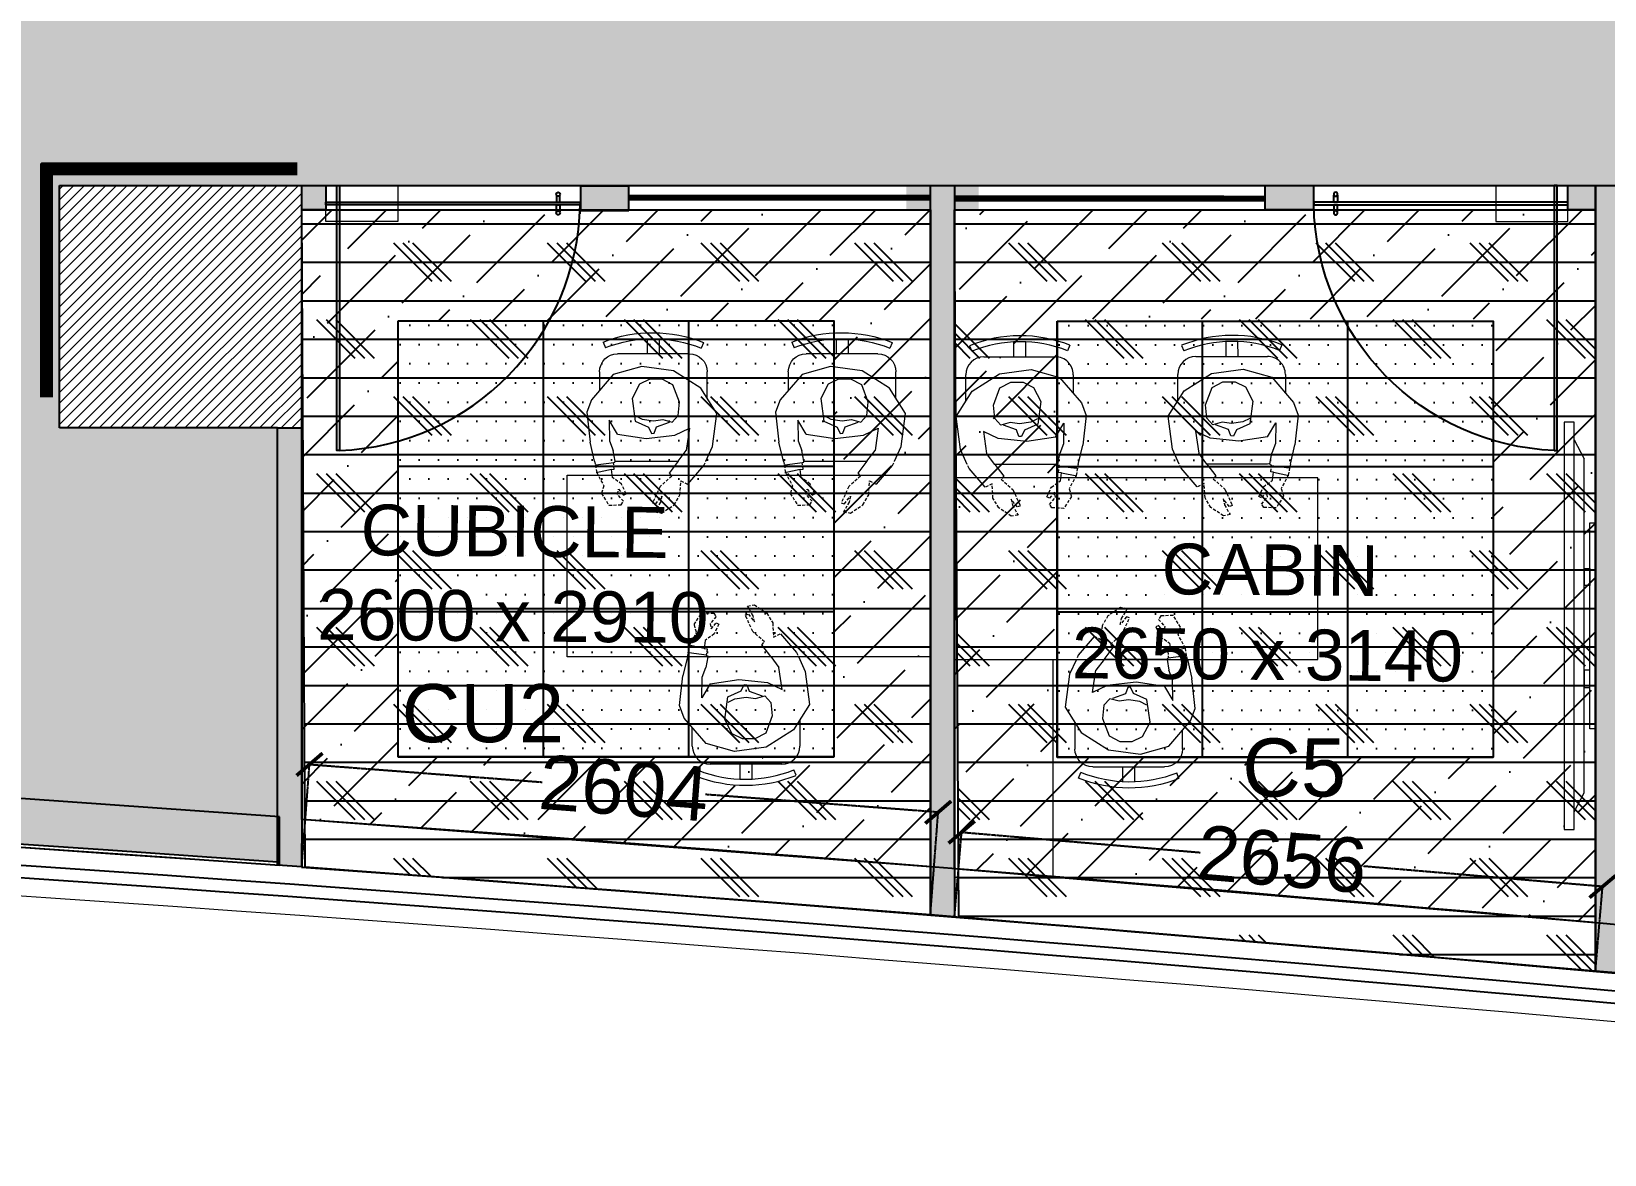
# Model space of a CAD drawing. Header units: millimetres. Extents: x 263321 to 2483465, y 33647 to 614421.
# Drawn here: x 2394281 to 2400777, y 376682 to 381318 of the extents above; entities that cross this region are included whole.
import ezdxf

# ---------------------------------------------------------------- set-up
doc = ezdxf.new("R2010")
doc.units = ezdxf.units.MM
doc.header["$PDMODE"] = 3
for name, pattern in [('( Hidden )', [0.375, 0.25, -0.125]), ('DASHED', [0.75, 0.5, -0.25]), ('HIDDEN', [0.375, 0.25, -0.125])]:
    doc.linetypes.add(name, pattern=pattern)
for name, color, linetype, lineweight in [('A-DOOR-FULL', 40, 'Continuous', 18), ('A-FURN-HUMAN', 252, 'Continuous', 9), ('A-FURN-MODULAR-', 6, 'Continuous', 9), ('A-FURN-MODULAR-CHAIR', 5, 'Continuous', 5), ('A-FURN-MODULAR-TABLETOP', 250, 'Continuous', 13), ('A-GLASS PARTITION', 5, 'Continuous', 18), ('A-GYPSUM PARTITION', 250, 'Continuous', 35), ('A-PLAN-COLUMN', 3, 'Continuous', 0), ('A-PLAN-RCC-HATCH', 8, 'Continuous', 13), ('A-PLAN-THIN', 251, 'Continuous', 15), ('BACK PAINTED', 1, 'Continuous', 20), ('TOA- AV', 7, 'Continuous', 9), ('TOA-FL-CPT-1', 8, 'Continuous', 5)]:
    doc.layers.add(name, color=color, linetype=linetype, lineweight=lineweight)
for name, color, linetype in [('A-PLAN -GLASS FRAME', 4, 'Continuous'), ('CEILING TOA', 250, 'Continuous'), ('DOOR', 5, 'Continuous'), ('FIN WALL GRAPHIC', 10, 'Continuous'), ('FLOORING TOA', 7, 'Continuous'), ('PARTITION GYPSUM', 250, 'Continuous'), ('TEXT', 250, 'Continuous')]:
    doc.layers.add(name, color=color, linetype=linetype)
doc.styles.add('ARIAL', font='arial.ttf')
doc.styles.add('TEXT @ 150', font='arial.ttf', dxfattribs={"height": 225})
doc.dimstyles.new('DIM @ 150', dxfattribs={"dimtxt": 225, "dimasz": 100, "dimexe": 1, "dimexo": 0, "dimgap": 0.5, "dimtad": 0, "dimdec": 0, "dimzin": 0, "dimdsep": 46, "dimtxsty": 'TEXT @ 150', "dimblk": 'ARCHTICK', "dimcen": -2, "dimclrd": 8, "dimclre": 8, "dimclrt": 256, "dimadec": 0, "dimazin": 0, "dimtfac": 1, "dimtdec": 0, "dimtofl": 0, "dimtmove": 0, "dimatfit": 3, "dimldrblk": 'OPEN90', "dimfxl": 1, "dimtolj": 1, "dimtzin": 0, "dimlwd": -1, "dimlwe": -1, "dimarcsym": 0})
pattern_1 = [(45, (13069.08, -8478.74), (84.189901, 308.696304), [396.875, -79.375, 0, -79.375])]

# ---------------------------------------------------------------- blocks, each defined once
blk = doc.blocks.new('Human Figure')
at = {"layer": 'A-FURN-HUMAN', "lineweight": 5}
for p, q in [((4611.71, 5776.63, 0), (4616.22, 5779.49)), ((4611.71, 5776.63, 0), (4616.22, 5779.49)), ((4616.22, 5779.49), (4621.49, 5780.21, 0)), ((4616.22, 5779.49), (4621.49, 5780.21, 0)), ((4621.49, 5780.21, 0), (4626.18, 5778.89, 0)), ((4621.49, 5780.21, 0), (4626.18, 5778.89, 0)), ((4626.18, 5778.89, 0), (4629.77, 5774.69, 0)), ((4626.18, 5778.89, 0), (4629.77, 5774.69, 0)), ((4609.08, 5772.43, 0), (4611.71, 5776.63, 0)), ((4609.08, 5772.43, 0), (4611.71, 5776.63, 0)), ((4629.77, 5774.69, 0), (4630.56, 5772.63, 0)), ((4629.77, 5774.69, 0), (4630.56, 5772.63, 0)), ((4609.78, 5766.99, 0), (4609.08, 5772.43, 0)), ((4609.78, 5766.99, 0), (4609.08, 5772.43, 0)), ((4630.56, 5772.63, 0), (4630.01, 5767.72, 0)), ((4630.56, 5772.63, 0), (4630.01, 5767.72, 0)), ((4616.02, 5768.83), (4613.59, 5769.99, 0)), ((4613.59, 5769.99, 0), (4614.12, 5766.32, 0)), ((4616.02, 5768.83), (4613.59, 5769.99, 0)), ((4613.59, 5769.99, 0), (4614.12, 5766.32, 0)), ((4625.5, 5769.01, 0), (4620.77, 5768.32, 0)), ((4625.5, 5769.01, 0), (4620.77, 5768.32, 0)), ((4626.86, 5771.32, 0), (4626.81, 5767.94)), ((4626.86, 5771.32, 0), (4626.81, 5767.94)), ((4610.91, 5764.54), (4609.78, 5766.99, 0)), ((4610.91, 5764.54), (4609.78, 5766.99, 0)), ((4615.48, 5764.54), (4614.12, 5766.32, 0)), ((4615.48, 5764.54), (4614.12, 5766.32, 0)), ((4620.77, 5768.32, 0), (4616.02, 5768.83)), ((4620.77, 5768.32, 0), (4616.02, 5768.83)), ((4625.89, 5764.54), (4626.19, 5766.32, 0)), ((4625.89, 5764.54), (4626.19, 5766.32, 0)), ((4626.81, 5767.94), (4626.19, 5766.32, 0)), ((4626.81, 5767.94), (4626.19, 5766.32, 0)), ((4629.26, 5764.54), (4630.01, 5767.72, 0)), ((4629.26, 5764.54), (4630.01, 5767.72, 0)), ((4613.88, 5760.76, 0), (4611.23, 5763.85, 0)), ((4613.88, 5760.76, 0), (4611.23, 5763.85, 0)), ((4615.48, 5764.54), (4616.97, 5762.59)), ((4615.48, 5764.54), (4616.97, 5762.59)), ((4626.5, 5763.17, 0), (4626.01, 5763.22, 0)), ((4626.5, 5763.17, 0), (4626.01, 5763.22, 0)), ((4626.32, 5761.85, 0), (4626.5, 5763.17, 0)), ((4626.32, 5761.85, 0), (4626.5, 5763.17, 0))]:
    blk.add_line(p, q, dxfattribs=at)
at = {"layer": 'A-FURN-HUMAN', "linetype": '( Hidden )', "lineweight": 5, "ltscale": 2}
for p, q in [((4611.23, 5763.85, 0), (4610.91, 5764.54, 0)), ((4611.23, 5763.85, 0), (4610.91, 5764.54, 0)), ((4626.01, 5763.22, 0), (4626.14, 5764.36, 0)), ((4626.01, 5763.22, 0), (4626.14, 5764.36, 0)), ((4629.12, 5763.93, 0), (4628.92, 5762.69, 0)), ((4629.12, 5763.93, 0), (4628.92, 5762.69, 0)), ((4629.26, 5764.54, 0), (4629.12, 5763.93, 0)), ((4629.26, 5764.54, 0), (4629.12, 5763.93, 0)), ((4615.02, 5761.34, 0), (4613.88, 5760.76, 0)), ((4615.02, 5761.34, 0), (4613.88, 5760.76, 0)), ((4615.16, 5758.98, 0), (4615.02, 5761.34, 0)), ((4615.16, 5758.98, 0), (4615.02, 5761.34, 0)), ((4616.97, 5762.59), (4616.53, 5762.09)), ((4616.97, 5762.59), (4616.53, 5762.09)), ((4616.53, 5762.09), (4618.44, 5760.37, 0)), ((4616.53, 5762.09), (4618.44, 5760.37, 0)), ((4624.81, 5760.79, 0), (4626.32, 5761.85, 0)), ((4624.81, 5760.79, 0), (4626.32, 5761.85, 0)), ((4628.92, 5762.69, 0), (4627.75, 5760.5, 0)), ((4628.92, 5762.69, 0), (4627.75, 5760.5, 0)), ((4616.12, 5757.36), (4615.16, 5758.98, 0)), ((4616.12, 5757.36), (4615.16, 5758.98, 0)), ((4619.17, 5757.51, 0), (4618.16, 5758.8, 0)), ((4618.16, 5758.8, 0), (4618.39, 5757.81, 0)), ((4619.17, 5757.51, 0), (4618.16, 5758.8, 0)), ((4618.16, 5758.8, 0), (4618.39, 5757.81, 0)), ((4618.44, 5760.37, 0), (4619.69, 5757.7, 0)), ((4618.44, 5760.37, 0), (4619.69, 5757.7, 0)), ((4624.06, 5759.18, 0), (4624.81, 5760.79, 0)), ((4624.06, 5759.18, 0), (4624.81, 5760.79, 0)), ((4624.51, 5758.96, 0), (4624.06, 5759.18, 0)), ((4624.51, 5758.96, 0), (4624.06, 5759.18, 0)), ((4624.5, 5757.93, 0), (4625.51, 5759.11, 0)), ((4624.5, 5757.93, 0), (4625.51, 5759.11, 0)), ((4625.32, 5759.95, 0), (4624.51, 5758.96, 0)), ((4625.32, 5759.95, 0), (4624.51, 5758.96, 0)), ((4625.51, 5759.11, 0), (4625.32, 5759.95, 0)), ((4625.51, 5759.11, 0), (4625.32, 5759.95, 0)), ((4628.12, 5759.23, 0), (4626.89, 5757.28, 0)), ((4628.12, 5759.23, 0), (4626.89, 5757.28, 0)), ((4627.75, 5760.5, 0), (4628.12, 5759.23, 0)), ((4627.75, 5760.5, 0), (4628.12, 5759.23, 0)), ((4618.19, 5756, 0), (4616.12, 5757.36)), ((4618.19, 5756, 0), (4616.12, 5757.36)), ((4619.31, 5756.18, 0), (4618.19, 5756, 0)), ((4619.31, 5756.18, 0), (4618.19, 5756, 0)), ((4618.39, 5757.81, 0), (4619.31, 5756.18, 0)), ((4618.39, 5757.81, 0), (4619.31, 5756.18, 0)), ((4619.69, 5757.7, 0), (4619.17, 5757.51, 0)), ((4619.69, 5757.7, 0), (4619.17, 5757.51, 0)), ((4624.87, 5757.37, 0), (4624.5, 5757.93, 0)), ((4624.87, 5757.37, 0), (4624.5, 5757.93, 0)), ((4626.89, 5757.28, 0), (4624.87, 5757.37, 0)), ((4626.89, 5757.28, 0), (4624.87, 5757.37, 0))]:
    blk.add_line(p, q, dxfattribs=at)
at = {"layer": 'A-FURN-HUMAN', "linetype": '( Hidden )', "lineweight": 5, "ltscale": 3}
for p, q in [((4625.9, 5764.39, 0), (4625.89, 5764.57, 0)), ((4625.9, 5764.39, 0), (4625.89, 5764.57, 0)), ((4626.14, 5764.36, 0), (4625.9, 5764.39, 0)), ((4626.14, 5764.36, 0), (4625.9, 5764.39, 0))]:
    blk.add_line(p, q, dxfattribs=at)
at = {"layer": 'A-FURN-HUMAN', "lineweight": 5, "elevation": 0}
for points in [[(4622.54, 5772.08), (4621.4, 5771.49), (4619.55, 5771.23), (4618.01, 5771.43), (4616.44, 5771.03), (4615.47, 5772.11), (4615.23, 5774.3), (4616.32, 5777.18), (4618.11, 5778.11), (4620.14, 5778.11), (4621.85, 5777.26), (4623.09, 5774.92), (4622.55, 5771.19), (4620.35, 5770.17), (4619.86, 5769.12), (4619.43, 5769.17), (4619.04, 5770.23), (4616.9, 5771)], [(4622.54, 5772.08), (4621.4, 5771.49), (4619.55, 5771.23), (4618.01, 5771.43), (4616.44, 5771.03), (4615.47, 5772.11), (4615.23, 5774.3), (4616.32, 5777.18), (4618.11, 5778.11), (4620.14, 5778.11), (4621.85, 5777.26), (4623.09, 5774.92), (4622.55, 5771.19), (4620.35, 5770.17), (4619.86, 5769.12), (4619.43, 5769.17), (4619.04, 5770.23), (4616.9, 5771)], [(4625.5, 5769.01), (4626.86, 5771.32)], [(4625.5, 5769.01), (4626.86, 5771.32)], [(4626.09, 5764.27), (4629.04, 5763.91)], [(4626.09, 5764.27), (4629.04, 5763.91)], [(4626.5, 5763.17), (4629.02, 5762.63)], [(4626.5, 5763.17), (4629.02, 5762.63)]]:
    blk.add_lwpolyline(points, dxfattribs=at)
at = {"layer": 'A-FURN-MODULAR-CHAIR', "color": 18, "lineweight": 15, "true_color": 0x000000}
for p, q in [((4613.64, 5782.3, 0), (4625.48, 5782.3, 0)), ((4610.68, 5774.98, 0), (4610.68, 5779.34, 0)), ((4628.44, 5779.34, 0), (4628.44, 5776.24, 0))]:
    blk.add_line(p, q, dxfattribs=at)
at = {"layer": 'A-FURN-MODULAR-CHAIR', "lineweight": 15}
for p, q in [((4613.64, 5782.3, 0), (4625.48, 5782.3, 0)), ((4610.68, 5774.98, 0), (4610.68, 5779.34, 0)), ((4628.44, 5779.34, 0), (4628.44, 5776.24, 0))]:
    blk.add_line(p, q, dxfattribs=at)
at = {"layer": 'A-FURN-MODULAR-CHAIR', "color": 18, "lineweight": 15, "true_color": 0x000000, "elevation": 0}
for points in [[(4618.58, 5784.79), (4618.58, 5782.3)], [(4620.56, 5784.79), (4620.56, 5782.3)], [(4611.29, 5784.13), (4611.67, 5783.22)], [(4627.86, 5784.22), (4627.49, 5783.3)]]:
    blk.add_lwpolyline(points, dxfattribs=at)
at = {"layer": 'A-FURN-MODULAR-CHAIR', "lineweight": 15, "elevation": 0}
for points in [[(4618.58, 5784.79), (4618.58, 5782.3)], [(4620.56, 5784.79), (4620.56, 5782.3)], [(4611.29, 5784.13), (4611.67, 5783.22)], [(4627.86, 5784.22), (4627.49, 5783.3)]]:
    blk.add_lwpolyline(points, dxfattribs=at)
at = {"layer": 'A-FURN-MODULAR-CHAIR', "color": 18, "lineweight": 15, "true_color": 0x000000, "elevation": 0}
blk.add_lwpolyline([(4625.89, 5764.57, -0.034638), (4625.48, 5764.54), (4615.48, 5764.54)], format="xyb", dxfattribs=at)
at = {"layer": 'A-FURN-MODULAR-CHAIR', "lineweight": 15, "elevation": 0}
blk.add_lwpolyline([(4625.89, 5764.57, -0.034638), (4625.48, 5764.54), (4615.48, 5764.54)], format="xyb", dxfattribs=at)
at = {"layer": 'A-FURN-MODULAR-CHAIR', "color": 18, "lineweight": 15, "true_color": 0x000000}
for centre, radius, start, end in [((4619.68, 5763.49, 0), 22.29, 68.458, 112.0994), ((4619.68, 5763.49, 0), 21.3, 68.4839, 112.0994), ((4613.64, 5779.34, 0), 2.96, 90.0001, 180.0001), ((4625.48, 5779.34, 0), 2.96, 0.0001, 90.0001)]:
    blk.add_arc(centre, radius, start, end, dxfattribs=at)
at = {"layer": 'A-FURN-MODULAR-CHAIR', "lineweight": 15}
for centre, radius, start, end in [((4619.68, 5763.49, 0), 22.29, 68.458, 112.0994), ((4619.68, 5763.49, 0), 21.3, 68.4839, 112.0994), ((4613.64, 5779.34, 0), 2.96, 90.0001, 180.0001), ((4625.48, 5779.34, 0), 2.96, 0.0001, 90.0001)]:
    blk.add_arc(centre, radius, start, end, dxfattribs=at)
blk = doc.blocks.new('Columns')
at = {"layer": 'A-PLAN-RCC-HATCH'}
h = blk.add_hatch(dxfattribs=at)
h.set_pattern_fill('ANSI31', color=256, scale=250, style=0)
h.set_pattern_definition([(45, (458397.9, -623762.232), (-22.0970869, 22.0970869), [])])
h.paths.add_polyline_path([(17839.7, -31463), (18839.7, -31463), (18839.7, -30463), (17839.7, -30463)])
at = {"layer": 'A-PLAN-COLUMN', "elevation": 0}
blk.add_lwpolyline([(17839.7, -31463), (18839.7, -31463), (18839.7, -30463), (17839.7, -30463)], close=True, dxfattribs=at)
blk = doc.blocks.new('_ArchTick')
at = {"color": 0, "linetype": 'ByBlock', "const_width": 0.15}
blk.add_lwpolyline([(-0.5, -0.5), (0.5, 0.5)], dxfattribs=at)
blk = doc.blocks.new('*D358')
at = {"layer": 'Defpoints', "color": 0, "transparency": 16777216}
for p in [(2398025.6, 378094.9), (2395397.1, 377869.5), (2397993.3, 377671.7)]:
    blk.add_point(p, dxfattribs=at)
at = {"layer": 'FIN WALL GRAPHIC', "color": 8, "linetype": 'HIDDEN', "transparency": 16777216}
for p, q in [((2395397.1, 377869.5), (2395429.4, 378293.7)), ((2395429.4, 378292.7), (2396390.5, 378219.5)), ((2398025.6, 378094.9), (2397064.4, 378168.2)), ((2397993.3, 377671.7), (2398025.6, 378095.9))]:
    blk.add_line(p, q, dxfattribs=at)
at = {"layer": 'FIN WALL GRAPHIC', "color": 8, "linetype": 'ByBlock', "transparency": 16777216, "xscale": 100, "yscale": 100, "zscale": 100}
for p, rotation in [((2395429.4, 378292.7), 175.6441388278363), ((2398025.6, 378094.9), 355.6441388278363)]:
    blk.add_blockref('_ArchTick', p, dxfattribs=dict(at, rotation=rotation))
at = {"layer": 'FIN WALL GRAPHIC', "transparency": 16777216, "insert": (2396727.5, 378193.8), "char_height": 225, "attachment_point": 5, "rotation": 355.64414, "style": 'TEXT @ 150'}
blk.add_mtext('\\A1;2604', dxfattribs=at)
blk = doc.blocks.new('_Open90')
at = {"color": 0, "linetype": 'ByBlock'}
for p, q in [((0, 0), (-1, 0)), ((-0.5, 0.5), (0, 0)), ((0, 0), (-0.5, -0.5))]:
    blk.add_line(p, q, dxfattribs=at)
blk = doc.blocks.new('*D359')
at = {"layer": 'Defpoints', "color": 0, "transparency": 16777216}
for p in [(2400769.4, 377788.1), (2398092.8, 377663.7), (2400739.8, 377439)]:
    blk.add_point(p, dxfattribs=at)
at = {"layer": 'FIN WALL GRAPHIC', "color": 8, "linetype": 'HIDDEN', "transparency": 16777216}
for p, q in [((2398092.8, 377663.7), (2398122.5, 378013.8)), ((2398122.5, 378012.8), (2399108.8, 377929)), ((2400769.4, 377788.1), (2399783, 377871.8)), ((2400739.8, 377439), (2400769.5, 377789.1))]:
    blk.add_line(p, q, dxfattribs=at)
at = {"layer": 'FIN WALL GRAPHIC', "color": 8, "linetype": 'ByBlock', "transparency": 16777216, "xscale": 100, "yscale": 100, "zscale": 100}
for p, rotation in [((2398122.5, 378012.8), 175.147687169337), ((2400769.4, 377788.1), 355.147687169337)]:
    blk.add_blockref('_ArchTick', p, dxfattribs=dict(at, rotation=rotation))
at = {"layer": 'FIN WALL GRAPHIC', "transparency": 16777216, "insert": (2399445.9, 377900.4), "char_height": 225, "attachment_point": 5, "rotation": 355.14769, "style": 'TEXT @ 150'}
blk.add_mtext('\\A1;2656', dxfattribs=at)
blk = doc.blocks.new('door-3f-01')
at = {"layer": 'A-FURN-MODULAR-', "color": 252, "linetype": 'DASHED', "ltscale": 120, "true_color": 0x939598}
blk.add_lwpolyline([(0, 0), (-10.2, 0), (-10.2, 5.08), (0, 5.08), (0, 0)], dxfattribs=at)
at = {"layer": 'A-GLASS PARTITION', "color": 5}
blk.add_line((-36, 0), (-36, 4), dxfattribs=at)
at = {"layer": 'DOOR', "elevation": 0}
blk.add_lwpolyline([(-1.95, 37.5), (-1.55, 37.5), (-1.55, 0), (-1.95, 0)], close=True, dxfattribs=at)
at = {"layer": 'DOOR'}
blk.add_lwpolyline([(-36, 2.34), (-36, 2.74), (0, 2.74), (0, 2.34)], close=True, dxfattribs=at)
for points in [[(-32.64, 3.74), (-32.64, 2.74), (-33.14, 2.74), (-33.14, 3.74)], [(-32.64, 1.34), (-32.64, 2.34), (-33.14, 2.34), (-33.14, 1.34)]]:
    blk.add_lwpolyline(points, dxfattribs=at)
for centre in [(-32.89, 3.86), (-32.89, 1.22)]:
    blk.add_circle(centre, 0.278, dxfattribs=at)
at = {"layer": 'DOOR', "color": 252, "true_color": 0x939598}
blk.add_arc((-0.52, 2.04, 0), 35.48, 92.2973, 178.8766, dxfattribs=at)
blk = doc.blocks.new('A$C60412B90')
at = {"layer": 'TOA- AV', "color": 6}
for p, q in [((-37.2, 55.5), (29.9, 91)), ((1280.2, 55.5), (1213.1, 91)), ((-100, 55.5), (1343, 55.5))]:
    blk.add_line(p, q, dxfattribs=at)
at = {"layer": 'TOA- AV', "color": 30, "true_color": 0xf8991e}
blk.add_line((256.5, 111), (986.5, 111), dxfattribs=at)
for points in [[(986.5, 111), (986.5, 131), (256.5, 131), (256.5, 111)], [(403.4, 91), (464.2, 91)], [(825.1, 91), (764.2, 91)]]:
    blk.add_lwpolyline(points, dxfattribs=at)
at = {"layer": 'TOA- AV', "color": 6}
for points in [[(29.9, 91), (1213.1, 91)], [(1343, 55.5), (1343, 20), (-100, 20), (-100, 55.5)]]:
    blk.add_lwpolyline(points, dxfattribs=at)
at = {"layer": 'TOA- AV', "color": 30, "true_color": 0xf8991e}
for points in [[(403.4, 111), (464.2, 111), (464.2, 91), (403.4, 91)], [(825.1, 111), (764.2, 111), (764.2, 91), (825.1, 91)]]:
    blk.add_lwpolyline(points, close=True, dxfattribs=at)

msp = doc.modelspace()

# ---------------------------------------------------------------- hatches: boundary and pattern name
at = {"layer": 'A-GYPSUM PARTITION'}
h = msp.add_hatch(color=20, dxfattribs=at)
h.dxf.hatch_style = 1
h.paths.add_polyline_path([(2395496.805, 380582.052), (2395396.796, 380582.052), (2395396.796, 380682.052), (2395496.805, 380682.052)])
h = msp.add_hatch(color=20, dxfattribs=at)
h.dxf.hatch_style = 1
h.paths.add_polyline_path([(2396749.896, 380579.013), (2396749.896, 380679.013), (2396549.896, 380679.013), (2396549.896, 380579.013)])
h = msp.add_hatch(color=20, dxfattribs=at)
h.dxf.hatch_style = 1
h.paths.add_polyline_path([(2397993.32, 380582.035), (2397893.31, 380582.035), (2397893.31, 380682.035), (2397993.32, 380682.035)])
h = msp.add_hatch(color=20, dxfattribs=at)
h.dxf.hatch_style = 1
h.paths.add_polyline_path([(2398092.833, 377663.715), (2397993.32, 377671.725), (2397993.32, 380682.035), (2398093.32, 380682.035)])
h = msp.add_hatch(color=20, dxfattribs=at)
h.dxf.hatch_style = 1
h.paths.add_polyline_path([(2398193.33, 380582.035), (2398093.32, 380582.035), (2398093.32, 380682.035), (2398193.33, 380682.035)])
h = msp.add_hatch(color=20, dxfattribs=at)
h.dxf.hatch_style = 1
h.paths.add_polyline_path([(2399374.754, 380582.036), (2399374.754, 380682.036), (2399574.754, 380682.036), (2399574.754, 380582.036)])
h = msp.add_hatch(color=20, dxfattribs=at)
h.dxf.hatch_style = 1
h.paths.add_polyline_path([(2400739.757, 380582.036), (2400626.415, 380582.036), (2400626.415, 380682.036), (2400739.757, 380682.036)])
h = msp.add_hatch(color=20, dxfattribs=at)
h.dxf.hatch_style = 1
h.paths.add_polyline_path([(2400839.887, 377430.097), (2400739.757, 377439.039), (2400739.757, 380682.035), (2400839.757, 380682.035)])
h = msp.add_hatch(color=20, dxfattribs=at)
h.dxf.hatch_style = 1
h.paths.add_polyline_path([(2395397.116, 377869.48), (2395296.77, 377876.689), (2395296.788, 379682.052), (2395396.796, 379682.052)])
at = {"layer": 'CEILING TOA', "true_color": 0x939598}
h = msp.add_hatch(dxfattribs=at)
h.set_pattern_fill('ANSI36', color=252, scale=50)
h.set_pattern_definition(pattern_1)
h.paths.add_polyline_path([(2395396.796, 380582.052), (2397993.32, 380582.052), (2397993.32, 377869.823), (2395396.765, 378065.653)])
h.paths.add_polyline_path([(2395795.076, 380123.852), (2397595.01, 380123.853), (2397595.01, 378323.853), (2395795.076, 378323.852)], flags=16)
h = msp.add_hatch(dxfattribs=at)
h.set_pattern_fill('ANSI36', color=252, scale=50)
h.set_pattern_definition(pattern_1)
h.paths.add_polyline_path([(2398517.387, 380132.158), (2400317.15, 380132.035), (2400317.15, 378322.464), (2398517.044, 378322.587)], flags=16)
h.paths.add_polyline_path([(2398093.32, 380582.035), (2400739.757, 380582.035), (2400739.757, 377638.466), (2398092.866, 377861.872)])
at = {"layer": 'CEILING TOA'}
h = msp.add_hatch(dxfattribs=at)
h.set_pattern_fill('_USER', color=256, scale=600, style=0, double=1, pattern_type=0)
h.set_pattern_definition([(0, (2395195.1, 380123.85), (0, 600), []), (90, (2395195.1, 380123.85), (-600, 4e-14), [])])
h.paths.add_polyline_path([(2395795.076, 380123.852), (2397595.01, 380123.853), (2397595.01, 378323.853), (2395795.076, 378323.852)])
at = {"layer": 'CEILING TOA', "true_color": 0x939598}
h = msp.add_hatch(dxfattribs=at)
h.set_pattern_fill('DOTS', color=252, scale=50)
h.set_pattern_definition([(0, (16140.694, -5577.385), (39.6875, 79.375), [0, -79.375])])
h.paths.add_polyline_path([(2395795.076, 380123.852), (2397595.01, 380123.853), (2397595.01, 378323.853), (2395795.076, 378323.852)])
at = {"layer": 'CEILING TOA'}
h = msp.add_hatch(dxfattribs=at)
h.set_pattern_fill('_USER', color=256, scale=600, style=0, double=1, pattern_type=0)
h.set_pattern_definition([(0, (2397917.2, 380122.46), (0, 600), []), (90, (2397917.2, 380122.46), (-600, 4e-14), [])])
h.paths.add_polyline_path([(2398517.216, 380122.464), (2400317.15, 380122.465), (2400317.15, 378322.465), (2398517.216, 378322.464)])
at = {"layer": 'CEILING TOA', "true_color": 0x939598}
h = msp.add_hatch(dxfattribs=at)
h.set_pattern_fill('DOTS', color=252, scale=50)
h.set_pattern_definition([(0, (18862.834, -5578.77), (39.6875, 79.375), [0, -79.375])])
h.paths.add_polyline_path([(2398517.216, 380122.464), (2400317.15, 380122.465), (2400317.15, 378322.465), (2398517.216, 378322.464)])
at = {"layer": 'FLOORING TOA', "true_color": 0x2776bb}
h = msp.add_hatch(dxfattribs=at)
h.set_pattern_fill('CORK', color=152, scale=50)
h.set_pattern_definition([(0, (0, 0), (0, 158.75), []), (135, (79.38, -79.38), (-317.50014, -317.50014), [224.5065, -224.5065]), (135, (119.06, -79.38), (-317.50014, -317.50014), [224.5065, -224.5065]), (135, (158.75, -79.38), (-317.50014, -317.50014), [224.5065, -224.5065])])
h.paths.add_polyline_path([(2395396.796, 380582.052), (2397993.32, 380582.052), (2397993.32, 377671.75), (2395410.929, 377868.488)])
h.paths.add_polyline_path([(2398093.32, 380582.035), (2400739.757, 380582.035), (2400739.757, 377439.039), (2398111.284, 377662.231)])
h.paths.add_polyline_path([(2400839.757, 380582.036), (2403486.32, 380582.036), (2403486.32, 377182.06), (2400839.887, 377430.097)])
at = {"layer": 'TOA-FL-CPT-1', "true_color": 0xc7c8ca}
h = msp.add_hatch(dxfattribs=at)
h.set_pattern_fill('AR-PARQ1', color=9, scale=3)
h.set_pattern_definition([(90, (90021.1, 24147), (-914.4, 914.4), [914.4, -914.4]), (90, (90173.5, 24147), (-914.4, 914.4), [914.4, -914.4]), (90, (90325.9, 24147), (-914.4, 914.4), [914.4, -914.4]), (90, (90478.3, 24147), (-914.4, 914.4), [914.4, -914.4]), (90, (90630.7, 24147), (-914.4, 914.4), [914.4, -914.4]), (90, (90783.1, 24147), (-914.4, 914.4), [914.4, -914.4]), (90, (90935.5, 24147), (-914.4, 914.4), [914.4, -914.4]), (0, (90021.1, 25061.4), (914.4, -914.4), [914.4, -914.4]), (0, (90021.1, 25213.8), (914.4, -914.4), [914.4, -914.4]), (0, (90021.1, 25366.2), (914.4, -914.4), [914.4, -914.4]), (0, (90021.1, 25518.6), (914.4, -914.4), [914.4, -914.4]), (0, (90021.1, 25671), (914.4, -914.4), [914.4, -914.4]), (0, (90021.1, 25823.4), (914.4, -914.4), [914.4, -914.4]), (0, (90021.1, 25975.8), (914.4, -914.4), [914.4, -914.4])])
edge = h.paths.add_edge_path()
edge.add_arc((2396128.727, -119195.432), 546828.493, 90.92532943, 95.29958843)
edge.add_line((2345621.769, 425295.567), (2345621.769, 409482.052))
edge.add_line((2345621.769, 409482.052), (2347129.201, 409481.857))
edge.add_arc((2347102.083, 408732.348), 750, 0, 87.9279004, ccw=False)
edge.add_line((2347852.083, 408732.348), (2347852.23, 389991.103))
edge.add_line((2347852.23, 389991.103), (2342396.706, 389991.103))
edge.add_line((2342396.706, 389991.103), (2342397.172, 380682.159))
edge.add_line((2342397.172, 380682.159), (2351396.796, 380682.159))
edge.add_line((2351396.796, 380682.159), (2351396.796, 379682.052))
edge.add_line((2351396.796, 379682.052), (2350496.796, 379682.052))
edge.add_line((2350496.796, 379682.052), (2350496.796, 377891.004))
edge.add_arc((2372893.597, 61240.666), 317441.417, 85.95303216, 94.04581501, ccw=False)
edge.add_line((2395296.77, 377890.553), (2395296.77, 379682.052))
edge.add_line((2395296.77, 379682.052), (2394396.796, 379682.052))
edge.add_line((2394396.796, 379682.052), (2394396.796, 380682.052))
edge.add_line((2394396.796, 380682.052), (2405177.531, 380682.052))
edge.add_line((2405177.531, 380682.052), (2405177.531, 389182.052))
edge.add_line((2405177.531, 389182.052), (2406496.796, 389182.052))
edge.add_line((2406496.796, 389182.052), (2406496.796, 383082.052))
edge.add_line((2406496.796, 383082.052), (2408136.796, 383082.052))
edge.add_line((2408136.796, 383082.052), (2408136.796, 389182.052))
edge.add_line((2408136.796, 389182.052), (2413779.159, 389181.861))
edge.add_line((2413779.159, 389181.861), (2414010.251, 390682.052))
edge.add_line((2414010.251, 390682.052), (2405396.796, 390682.052))
edge.add_line((2405396.796, 390682.052), (2405396.796, 411581.926))
edge.add_line((2405396.796, 411581.926), (2403146.796, 411581.926))
edge.add_arc((2403146.796, 411881.926), 300, 180, 270, ccw=False)
edge.add_line((2402846.796, 411881.926), (2402846.796, 413382.052))
edge.add_arc((2403146.796, 413382.052), 300, 90, 180, ccw=False)
edge.add_line((2403146.796, 413682.052), (2417553.202, 413682.052))
edge.add_line((2417553.202, 413682.052), (2417799.7, 415282.257))
edge.add_line((2417799.7, 415282.257), (2411837.001, 415281.729))
edge.add_line((2411837.001, 415281.729), (2411837.001, 417657.174))
edge.add_line((2411837.001, 417657.174), (2416421.528, 417657.174))
edge.add_line((2416421.528, 417657.174), (2416421.528, 418657.174))
edge.add_line((2416421.528, 418657.174), (2411836.796, 418657.174))
edge.add_line((2411836.796, 418657.174), (2411836.796, 421262.052))
edge.add_line((2411836.796, 421262.052), (2410296.796, 421262.052))
edge.add_line((2410296.796, 421262.052), (2410296.796, 415281.575))
edge.add_line((2410296.796, 415281.575), (2402846.796, 415281.575))
edge.add_line((2402846.796, 415281.575), (2402846.796, 424532.052))
edge.add_line((2402846.796, 424532.052), (2402846.796, 424581.286))
edge.add_line((2402846.796, 424581.286), (2395396.796, 424582.052))
edge.add_line((2395396.796, 424582.052), (2395396.796, 423682.052))
edge.add_line((2395396.796, 423682.052), (2394396.796, 423682.052))
edge.add_line((2394396.796, 423682.052), (2394396.796, 424581.86))
edge.add_line((2394396.796, 424581.86), (2387296.514, 424582.052))
edge.add_line((2387296.514, 424582.052), (2387297.806, 427561.749))
h.paths.add_polyline_path([(2357571.796, 409582.052), (2403896.373, 409582.052), (2403899.547, 394952.31), (2375096.795, 394783.782), (2375096.795, 396862.052), (2373596.796, 396864.771), (2373596.796, 394782.052), (2369971.795, 394800.838), (2370046.875, 396862.052), (2368385.069, 396703.686), (2368471.796, 394819.625), (2357571.796, 394782.052)], flags=16)
h.paths.add_polyline_path([(2363596.796, 414832.306), (2384296.459, 414782.218), (2384296.434, 411581.926), (2384538.462, 411581.927), (2384538.462, 409582.052), (2378653.494, 409582.052), (2378650.056, 411581.898), (2363596.796, 411631.98)], flags=16)
h.paths.add_polyline_path([(2392707.043, 411682.849), (2384396.821, 411683.632), (2384396.821, 414782.218), (2392707.043, 414781.434)], flags=16)
h.paths.add_polyline_path([(2400346.796, 422010.357), (2401546.802, 422010.357), (2401546.802, 416210.358), (2400346.796, 416210.358)], flags=16)
h.paths.add_polyline_path([(2349453.189, 392877.837), (2349451.159, 392879.273), (2349451.159, 390061.804), (2349453.189, 390060.368)], flags=16)
h.paths.add_polyline_path([(2379396.791, 389980.182), (2384396.796, 389980.182), (2384396.796, 392980.182), (2379396.791, 392980.182)], flags=16)

# ---------------------------------------------------------------- linework, layer by layer
at = {"layer": 'A-FURN-MODULAR-TABLETOP', "lineweight": 20, "elevation": 0}
for points in [[(2397993.32, 378737.288), (2396493.192, 378737.288), (2396493.192, 379487.288), (2397993.32, 379487.288)], [(2398093.32, 378726.009), (2399593.448, 378726.142), (2399593.381, 379476.142), (2398093.253, 379476.009)], [(2398093.139, 378726.009), (2398498.416, 378726.009), (2398498.416, 377826.009), (2398093.139, 377826.009)]]:
    msp.add_lwpolyline(points, close=True, dxfattribs=at)
at = {"layer": 'A-GLASS PARTITION', "ltscale": 5, "const_width": 25}
for points, elevation in [([(2396748.253, 380631.806), (2397993.32, 380631.765)], 0.05), ([(2398093.317, 380628.683), (2399375.379, 380628.642)], 0)]:
    msp.add_lwpolyline(points, dxfattribs=dict(at, elevation=elevation))
at = {"layer": 'A-GLASS PARTITION', "linetype": 'ByBlock', "ltscale": 5, "elevation": 0.099}
for points in [[(2396748.253, 380579.006), (2397993.32, 380581.765), (2397993.32, 380681.765), (2396748.253, 380679.006)], [(2399375.379, 380582.036), (2398093.32, 380583.561), (2398093.32, 380681.409), (2399375.379, 380682.036)]]:
    msp.add_lwpolyline(points, close=True, dxfattribs=at)
at = {"layer": 'A-PLAN -GLASS FRAME', "ltscale": 500, "elevation": 0}
msp.add_lwpolyline([(2406321.796, 376765.531), (2406321.796, 376815.822, 0.05338909), (2339321.796, 376821.243), (2339321.796, 394707.052), (2339271.796, 394707.052), (2339271.796, 376765.531, -0.05343882)], format="xyb", close=True, dxfattribs=at)
at = {"layer": 'A-PLAN-THIN', "elevation": 0}
msp.add_lwpolyline([(2406396.796, 376682.052), (2406396.796, 376883.206, 0.0533763), (2339396.796, 376904.685), (2339396.796, 394782.052), (2339196.796, 394782.052), (2339196.796, 376682.052, -0.0535719), (2406396.796, 376682.052)], format="xyb", dxfattribs=at)
at = {"layer": 'BACK PAINTED', "lineweight": 40, "elevation": -1.313}
for points in [[(2395377.995, 380771.202), (2394322.995, 380771.202), (2394322.995, 379809.246)], [(2395377.995, 380766.202), (2394327.995, 380766.202), (2394327.995, 379809.246)], [(2395377.995, 380761.202), (2394332.995, 380761.202), (2394332.995, 379809.246)], [(2395377.995, 380756.202), (2394337.995, 380756.202), (2394337.995, 379809.246)], [(2395377.995, 380751.202), (2394342.995, 380751.202), (2394342.995, 379809.246)], [(2395377.995, 380746.202), (2394347.995, 380746.202), (2394347.995, 379809.246)], [(2395377.995, 380741.202), (2394352.995, 380741.202), (2394352.995, 379809.246)], [(2395377.995, 380736.202), (2394357.995, 380736.202), (2394357.995, 379809.246)], [(2395377.995, 380731.202), (2394362.995, 380731.202), (2394362.995, 379809.246)]]:
    msp.add_lwpolyline(points, dxfattribs=at)
at = {"layer": 'CEILING TOA'}
for points, elevation in [([(2395396.796, 380582.052), (2397993.32, 380582.052), (2397993.32, 377869.823), (2395396.765, 378065.653)], 0), ([(2398093.32, 380582.035), (2400739.757, 380582.035), (2400739.757, 377638.466), (2398092.866, 377861.872)], 0), ([(2395795.076, 380123.852), (2397595.01, 380123.853), (2397595.01, 378323.853), (2395795.076, 378323.852)], 0), ([(2398517.216, 380122.464), (2400317.15, 380122.465), (2400317.15, 378322.465), (2398517.216, 378322.464)], 0.05)]:
    msp.add_lwpolyline(points, close=True, dxfattribs=dict(at, elevation=elevation))
at = {"layer": 'CEILING TOA', "elevation": 0}
for points in [[(2350496.774, 377891.058, -0.03564022), (2395305.87, 377876.036), (2395305.87, 378076.036, 0.03597517), (2350496.422, 378076.036)], [(2395396.763, 377868.485, -0.00877327), (2406396.796, 376883.206), (2406396.796, 377083.206, 0.00902887), (2395396.765, 378065.653)]]:
    msp.add_lwpolyline(points, format="xyb", close=True, dxfattribs=at)
at = {"layer": 'FLOORING TOA', "elevation": 0}
msp.add_lwpolyline([(2350496.796, 377891.004, -0.03532611), (2395296.77, 377890.553), (2395296.77, 379682.052), (2394396.796, 379682.052), (2394396.796, 380682.052), (2405177.531, 380682.052), (2405177.531, 389182.052), (2406496.796, 389182.052), (2406496.796, 383082.052), (2408136.796, 383082.052), (2408136.796, 389182.052), (2413779.159, 389181.861), (2414010.251, 390682.052), (2405396.796, 390682.052), (2405396.796, 411581.926)], format="xyb", dxfattribs=at)
for points in [[(2395396.796, 380582.052), (2397993.32, 380582.052), (2397993.32, 377671.75), (2395410.929, 377868.488)], [(2398093.32, 380582.035), (2400739.757, 380582.035), (2400739.757, 377439.039), (2398111.284, 377662.231)]]:
    msp.add_lwpolyline(points, close=True, dxfattribs=at)
at = {"layer": 'PARTITION GYPSUM', "color": 18, "true_color": 0x000000}
for points, elevation in [([(2395496.805, 380582.052), (2395396.796, 380582.052), (2395396.796, 380682.052), (2395496.805, 380682.052)], 0), ([(2396748.253, 380579.013), (2396748.253, 380679.013), (2396548.253, 380679.013), (2396548.253, 380579.013)], 0.05), ([(2398092.833, 377663.715), (2397993.32, 377671.725), (2397993.32, 380682.035), (2398093.32, 380682.035)], 0), ([(2399375.379, 380582.036), (2399375.379, 380682.036), (2399575.379, 380682.036), (2399575.379, 380582.036)], 0.05), ([(2400739.757, 380582.036), (2400626.415, 380582.036), (2400626.415, 380682.036), (2400739.757, 380682.036)], 0), ([(2400839.887, 377430.097), (2400739.757, 377439.039), (2400739.757, 380682.035), (2400839.757, 380682.035)], 0.099)]:
    msp.add_lwpolyline(points, close=True, dxfattribs=dict(at, elevation=elevation))
at = {"layer": 'PARTITION GYPSUM', "color": 18, "true_color": 0x000000, "elevation": 0.099}
msp.add_lwpolyline([(2395397.116, 377869.48), (2395296.77, 377876.689), (2395296.788, 379682.052), (2395396.796, 379682.052), (2395397.116, 377869.48)], dxfattribs=at)

# ---------------------------------------------------------------- block references
at = {"layer": 'A-DOOR-FULL', "linetype": 'Continuous', "yscale": 29.16666484490015, "zscale": 29.16666484490015}
for p, xscale, rotation in [((2395496.805, 380682.052), 29.16666484490015, 179.9998965342575), ((2400626.415, 380682.036, 0), -29.16666484490015, 180.0001034657425)]:
    msp.add_blockref('door-3f-01', p, dxfattribs=dict(at, xscale=xscale, rotation=rotation))
at = {"layer": 'A-FURN-MODULAR-TABLETOP', "color": 161, "linetype": 'ByBlock'}
for p, xscale, yscale, zscale, rotation in [((2512319.867, 235415.645, 0), -25.00000000000001, 25.00000000000001, 25.00000000000001, 359.9927106897313), ((2513099.21, 235415.645, 0), -25.00000000000001, 25.00000000000001, 25.00000000000001, 359.9927106897313), ((2282903.768, 235392.642, 0.099), 25.00000000000002, 25.00000000000002, 25.00000000000002, 0.012388345078288), ((2283779.528, 235394.192, 0), 25.00000000000002, 25.00000000000002, 25.00000000000002, 0.012388345078288), ((2512702.711, 522865.536, 0), 25.00000000000001, 25.00000000000001, 25.00000000000001, 180.0072893102686), ((2283328.794, 522844.044, 0), -25.00000000000002, 25.00000000000001, 25.00000000000001, 179.997809724541)]:
    msp.add_blockref('Human Figure', p, dxfattribs=dict(at, xscale=xscale, yscale=yscale, zscale=zscale, rotation=rotation))
at = {"layer": 'A-PLAN-COLUMN'}
msp.add_blockref('Columns', (2376557.09, 411145.044), dxfattribs=at)
at = {"layer": 'TOA- AV', "color": 0, "xscale": -1.165259826544024, "yscale": 1.165259826544024, "zscale": 1.165259826544024, "rotation": 270.0000573728107}
msp.add_blockref('A$C60412B90', (2400587.11, 378140.494, 0.099), dxfattribs=at)

# ---------------------------------------------------------------- texts
at = {"layer": 'FIN WALL GRAPHIC', "color": 10, "char_height": 240, "width": 472.13453, "attachment_point": 4, "rotation": 359.9900124, "style": 'ARIAL'}
for s, insert in [('CU2', (2395809.765, 378502.428)), ('C', (2399281.186, 378278.042)), ('C5', (2399281.186, 378278.042))]:
    msp.add_mtext(s, dxfattribs=dict(at, insert=insert))
at = {"layer": 'TEXT', "char_height": 210, "width": 2051.43387, "attachment_point": 7, "rotation": 359.4961374, "style": 'ARIAL'}
for s, insert in [('\\pi405.09961;CUBICLE  \\P\\pi229.5505;2600 x 2910', (2395231.304, 378806.647, -0.099)), ('\\pi596.764,t1226.764;CABIN  \\P\\pi229.5505,tz;2650 x 3140', (2398347.447, 378647.379))]:
    msp.add_mtext(s, dxfattribs=dict(at, insert=insert))

# ---------------------------------------------------------------- dimensions: what is measured, and where the dimension line sits
at = {"layer": 'FIN WALL GRAPHIC'}
for p1, p2, distance, picture, middle in [((2395397.116, 377869.48, 0.099), (2397993.32, 377671.725), 424.441, '*D358', (2396727.455, 378193.817)), ((2398092.833, 377663.741), (2400739.757, 377439.039, 0.099), 350.287, '*D359', (2399445.925, 377900.422))]:
    dim = msp.add_aligned_dim(p1=p1, p2=p2, distance=distance, dimstyle='DIM @ 150', override={"dimtxsty": 'TEXT @ 150', "dimldrblk": 'Open90'}, dxfattribs=at)
    dim.commit()
    dim.dimension.update_dxf_attribs({"geometry": picture, "text_midpoint": middle})

doc.saveas('drawing.dxf')
